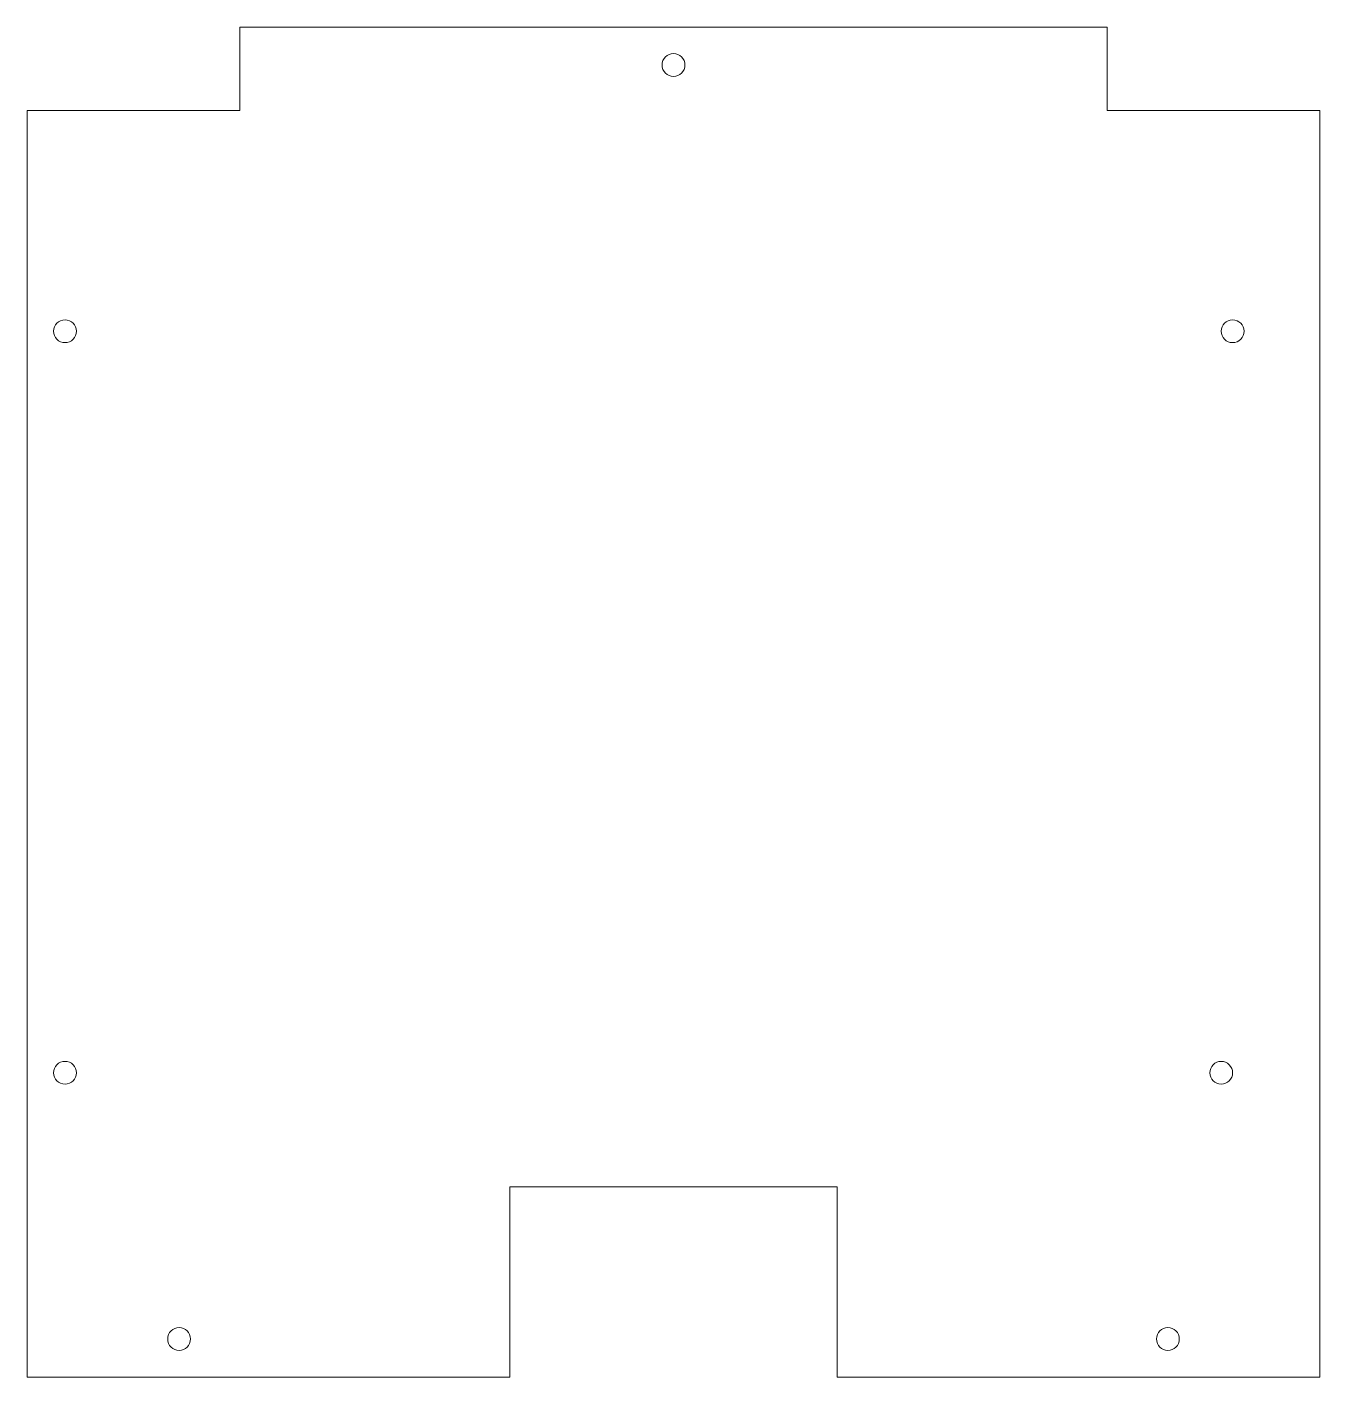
# Model space of a CAD drawing. Header units: millimetres. Extents: x 0 to 340, y 0 to 355.
import ezdxf

# ---------------------------------------------------------------- set-up
doc = ezdxf.new("R2010")
doc.units = ezdxf.units.MM

msp = doc.modelspace()

# ---------------------------------------------------------------- linework, layer by layer
at = {"color": 7, "linetype": 'Continuous', "lineweight": 15}
for p, q in [((56, 355), (284, 355)), ((56, 355), (56, 333)), ((284, 355), (284, 333)), ((0, 333), (56, 333)), ((0, 0), (0, 333)), ((340, 333), (284, 333)), ((340, 0), (340, 333)), ((127, 0), (127, 50)), ((127, 50), (213, 50)), ((213, 0), (213, 50)), ((0, 0), (127, 0)), ((213, 0), (340, 0))]:
    msp.add_line(p, q, dxfattribs=at)
for centre in [(170, 345), (10, 275), (317.02, 275), (10, 80), (314.02, 80), (40, 10), (300, 10)]:
    msp.add_circle(centre, 3, dxfattribs=at)

doc.saveas('drawing.dxf')
